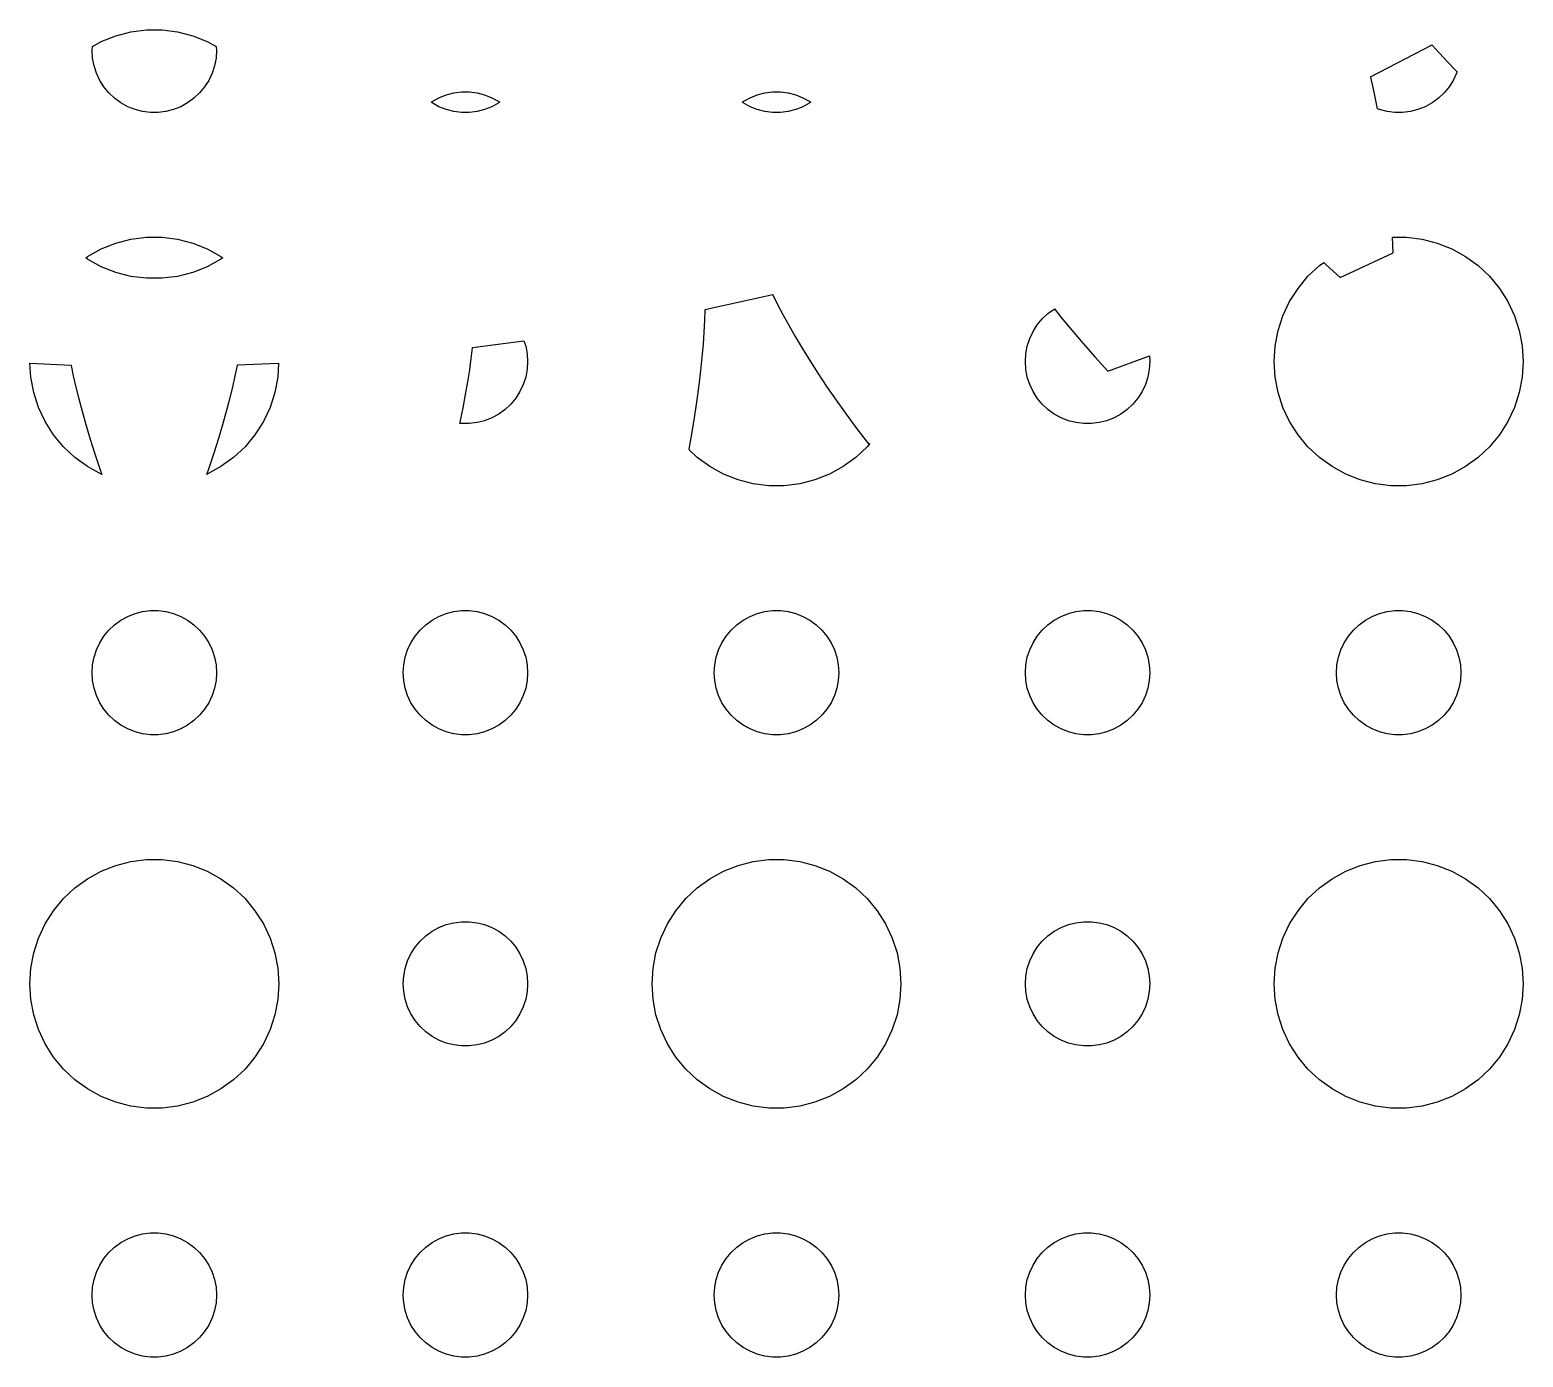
# Model space of a CAD drawing. Header units: metres. Extents: x -69 to 69, y 41 to 289.
# Drawn here: x -3 to 33, y 131 to 162.99 of the extents above; entities that cross this region are included whole.
import ezdxf

# ---------------------------------------------------------------- set-up
doc = ezdxf.new("R2010")
doc.units = ezdxf.units.M

msp = doc.modelspace()

# ---------------------------------------------------------------- linework, layer by layer
for p, q in [((-1.27733, 162.714), (-0.92705, 162.853)), ((-0.92705, 162.853), (-0.56213, 162.947)), ((-0.56213, 162.947), (-0.18837, 162.994)), ((-0.18837, 162.994), (0.18837, 162.994)), ((0.18837, 162.994), (0.56213, 162.947)), ((0.56213, 162.947), (0.92705, 162.853)), ((0.92705, 162.853), (1.27733, 162.714)), ((-1.5, 162.5), (-1.49399, 162.595)), ((-1.48816, 162.312), (-1.5, 162.5)), ((-1.49399, 162.595), (-1.27733, 162.714)), ((1.27733, 162.714), (1.49399, 162.595)), ((1.5, 162.5), (1.48816, 162.312)), ((1.49399, 162.595), (1.5, 162.5)), ((29.3222, 161.863), (30.8064, 162.632)), ((30.8064, 162.632), (30.8104, 162.624)), ((30.8104, 162.624), (30.982, 162.432)), ((30.982, 162.432), (31.169, 162.23)), ((-1.45287, 162.127), (-1.48816, 162.312)), ((-1.39465, 161.948), (-1.45287, 162.127)), ((1.45287, 162.127), (1.39465, 161.948)), ((1.48816, 162.312), (1.45287, 162.127)), ((31.169, 162.23), (31.3717, 162.019)), ((31.3717, 162.019), (31.4063, 161.984)), ((-1.31445, 161.777), (-1.39465, 161.948)), ((-1.21352, 161.618), (-1.31445, 161.777)), ((1.31445, 161.777), (1.21352, 161.618)), ((1.39465, 161.948), (1.31445, 161.777)), ((29.3274, 161.852), (29.3222, 161.863)), ((29.386, 161.602), (29.3274, 161.852)), ((31.3145, 161.777), (31.2135, 161.618)), ((31.3947, 161.948), (31.3145, 161.777)), ((31.4063, 161.984), (31.3947, 161.948)), ((-1.09344, 161.473), (-1.21352, 161.618)), ((-0.95613, 161.344), (-1.09344, 161.473)), ((-0.80373, 161.234), (-0.95613, 161.344)), ((0.95613, 161.344), (0.80373, 161.234)), ((1.09344, 161.473), (0.95613, 161.344)), ((1.21352, 161.618), (1.09344, 161.473)), ((6.69626, 161.266), (6.86133, 161.357)), ((6.86133, 161.357), (7.03647, 161.427)), ((7.03647, 161.427), (7.21892, 161.473)), ((7.21892, 161.473), (7.40581, 161.497)), ((7.40581, 161.497), (7.59418, 161.497)), ((7.59418, 161.497), (7.78107, 161.473)), ((7.78107, 161.473), (7.96352, 161.427)), ((7.96352, 161.427), (8.13866, 161.357)), ((8.13866, 161.357), (8.30373, 161.266)), ((14.1963, 161.266), (14.3613, 161.357)), ((14.3613, 161.357), (14.5365, 161.427)), ((14.5365, 161.427), (14.7189, 161.473)), ((14.7189, 161.473), (14.9058, 161.497)), ((14.9058, 161.497), (15.0942, 161.497)), ((15.0942, 161.497), (15.2811, 161.473)), ((15.2811, 161.473), (15.4635, 161.427)), ((15.4635, 161.427), (15.6387, 161.357)), ((15.6387, 161.357), (15.8037, 161.266)), ((29.4442, 161.333), (29.386, 161.602)), ((29.4923, 161.091), (29.4442, 161.333)), ((30.9561, 161.344), (30.8037, 161.234)), ((31.0934, 161.473), (30.9561, 161.344)), ((31.2135, 161.618), (31.0934, 161.473)), ((-0.63866, 161.143), (-0.80373, 161.234)), ((-0.46352, 161.073), (-0.63866, 161.143)), ((-0.28107, 161.027), (-0.46352, 161.073)), ((-0.09418, 161.003), (-0.28107, 161.027)), ((0.09418, 161.003), (-0.09418, 161.003)), ((0.28107, 161.027), (0.09418, 161.003)), ((0.46352, 161.073), (0.28107, 161.027)), ((0.63866, 161.143), (0.46352, 161.073)), ((0.80373, 161.234), (0.63866, 161.143)), ((6.67355, 161.25), (6.69626, 161.266)), ((6.69626, 161.234), (6.67355, 161.25)), ((6.86133, 161.143), (6.69626, 161.234)), ((7.03647, 161.073), (6.86133, 161.143)), ((7.21892, 161.027), (7.03647, 161.073)), ((7.40581, 161.003), (7.21892, 161.027)), ((7.59418, 161.003), (7.40581, 161.003)), ((7.78107, 161.027), (7.59418, 161.003)), ((7.96352, 161.073), (7.78107, 161.027)), ((8.13866, 161.143), (7.96352, 161.073)), ((8.30373, 161.234), (8.13866, 161.143)), ((8.30373, 161.266), (8.32643, 161.25)), ((8.32643, 161.25), (8.30373, 161.234)), ((14.1736, 161.25), (14.1963, 161.266)), ((14.1963, 161.234), (14.1736, 161.25)), ((14.3613, 161.143), (14.1963, 161.234)), ((14.5365, 161.073), (14.3613, 161.143)), ((14.7189, 161.027), (14.5365, 161.073)), ((14.9058, 161.003), (14.7189, 161.027)), ((15.0942, 161.003), (14.9058, 161.003)), ((15.2811, 161.027), (15.0942, 161.003)), ((15.4635, 161.073), (15.2811, 161.027)), ((15.6387, 161.143), (15.4635, 161.073)), ((15.8037, 161.234), (15.6387, 161.143)), ((15.8037, 161.266), (15.8264, 161.25)), ((15.8264, 161.25), (15.8037, 161.234)), ((29.5365, 161.073), (29.4923, 161.091)), ((29.7189, 161.027), (29.5365, 161.073)), ((29.9058, 161.003), (29.7189, 161.027)), ((30.0942, 161.003), (29.9058, 161.003)), ((30.2811, 161.027), (30.0942, 161.003)), ((30.4635, 161.073), (30.2811, 161.027)), ((30.6387, 161.143), (30.4635, 161.073)), ((30.8037, 161.234), (30.6387, 161.143)), ((-1.60747, 157.533), (-1.27733, 157.714)), ((-1.27733, 157.714), (-0.92705, 157.853)), ((-0.92705, 157.853), (-0.56213, 157.947)), ((-0.56213, 157.947), (-0.18837, 157.994)), ((-0.18837, 157.994), (0.18837, 157.994)), ((0.18837, 157.994), (0.56213, 157.947)), ((0.56213, 157.947), (0.92705, 157.853)), ((0.92705, 157.853), (1.27733, 157.714)), ((1.27733, 157.714), (1.60747, 157.533)), ((29.869, 157.622), (29.8522, 157.994)), ((29.8522, 157.994), (30.1884, 157.994)), ((30.1884, 157.994), (30.5621, 157.947)), ((30.5621, 157.947), (30.927, 157.853)), ((30.927, 157.853), (31.2773, 157.714)), ((31.2773, 157.714), (31.6075, 157.533)), ((-1.65286, 157.5), (-1.60747, 157.533)), ((-1.60747, 157.467), (-1.65286, 157.5)), ((-1.27733, 157.286), (-1.60747, 157.467)), ((1.60747, 157.467), (1.27733, 157.286)), ((1.60747, 157.533), (1.65286, 157.5)), ((1.65286, 157.5), (1.60747, 157.467)), ((28.0877, 157.312), (28.1913, 157.387)), ((28.1913, 157.387), (28.2502, 157.331)), ((28.2502, 157.331), (28.5851, 157.023)), ((28.5851, 157.023), (29.869, 157.622)), ((31.6075, 157.533), (31.9123, 157.312)), ((-0.92705, 157.147), (-1.27733, 157.286)), ((-0.56213, 157.053), (-0.92705, 157.147)), ((-0.18837, 157.006), (-0.56213, 157.053)), ((0.18837, 157.006), (-0.18837, 157.006)), ((0.56213, 157.053), (0.18837, 157.006)), ((0.92705, 157.147), (0.56213, 157.053)), ((1.27733, 157.286), (0.92705, 157.147)), ((27.5729, 156.763), (27.8131, 157.054)), ((27.8131, 157.054), (28.0877, 157.312)), ((31.9123, 157.312), (32.1869, 157.054)), ((32.1869, 157.054), (32.427, 156.763)), ((13.2759, 156.254), (14.9087, 156.613)), ((14.9087, 156.613), (14.9106, 156.605)), ((14.9106, 156.605), (15.0267, 156.375)), ((27.3711, 156.445), (27.5729, 156.763)), ((32.427, 156.763), (32.6289, 156.445)), ((13.2701, 155.986), (13.2783, 156.243)), ((13.2783, 156.243), (13.2759, 156.254)), ((15.0267, 156.375), (15.1551, 156.132)), ((21.5439, 156.156), (21.6963, 156.266)), ((21.6963, 156.266), (21.6998, 156.268)), ((21.6998, 156.268), (21.8645, 156.062)), ((27.2107, 156.104), (27.3711, 156.445)), ((32.6289, 156.445), (32.7893, 156.104)), ((13.2567, 155.711), (13.2701, 155.986)), ((15.1551, 156.132), (15.2961, 155.875)), ((21.1855, 155.723), (21.2865, 155.882)), ((21.2865, 155.882), (21.4065, 156.027)), ((21.4065, 156.027), (21.5439, 156.156)), ((21.8645, 156.062), (22.1196, 155.753)), ((27.0942, 155.746), (27.2107, 156.104)), ((32.7893, 156.104), (32.9057, 155.746)), ((13.2375, 155.418), (13.2567, 155.711)), ((15.2961, 155.875), (15.4503, 155.605)), ((15.4503, 155.605), (15.6182, 155.322)), ((21.0471, 155.373), (21.1053, 155.552)), ((21.1053, 155.552), (21.1855, 155.723)), ((22.1196, 155.753), (22.3916, 155.434)), ((27.0237, 155.376), (27.0942, 155.746)), ((32.9057, 155.746), (32.9763, 155.376)), ((7.6404, 155.073), (7.67099, 155.328)), ((7.66963, 155.34), (8.91129, 155.501)), ((7.67099, 155.328), (7.66963, 155.34)), ((8.91129, 155.501), (8.95287, 155.373)), ((8.95287, 155.373), (8.98816, 155.188)), ((8.98816, 155.188), (9, 155)), ((13.2119, 155.108), (13.2375, 155.418)), ((15.6182, 155.322), (15.8003, 155.026)), ((21, 155), (21.0118, 155.188)), ((21.0118, 155.188), (21.0471, 155.373)), ((22.3916, 155.434), (22.6808, 155.107)), ((27, 155), (27.0237, 155.376)), ((32.9763, 155.376), (33, 155)), ((-2.97633, 154.624), (-2.99745, 154.96)), ((-2.99745, 154.96), (-2.00504, 154.914)), ((-2.00504, 154.914), (-2.00529, 154.906)), ((-2.00529, 154.906), (-1.95256, 154.654)), ((1.95256, 154.654), (2.00529, 154.906)), ((2.00494, 154.917), (2.99742, 154.959)), ((2.00529, 154.906), (2.00494, 154.917)), ((2.99742, 154.959), (2.97633, 154.624)), ((7.55847, 154.51), (7.60309, 154.8)), ((7.60309, 154.8), (7.6404, 155.073)), ((8.98816, 154.812), (8.95287, 154.627)), ((9, 155), (8.98816, 154.812)), ((13.1794, 154.781), (13.2119, 155.108)), ((15.8003, 155.026), (15.997, 154.719)), ((21.0118, 154.812), (21, 155)), ((21.0471, 154.627), (21.0118, 154.812)), ((22.6808, 155.107), (22.9875, 154.771)), ((22.9875, 154.771), (23.9914, 155.137)), ((23.9882, 154.812), (23.9529, 154.627)), ((24, 155), (23.9882, 154.812)), ((23.9914, 155.137), (24, 155)), ((27.0237, 154.624), (27, 155)), ((33, 155), (32.9763, 154.624)), ((-2.90575, 154.254), (-2.97633, 154.624)), ((-1.95256, 154.654), (-1.89163, 154.386)), ((1.89163, 154.386), (1.95256, 154.654)), ((2.97633, 154.624), (2.90575, 154.254)), ((7.50597, 154.204), (7.55847, 154.51)), ((8.89465, 154.448), (8.81445, 154.277)), ((8.95287, 154.627), (8.89465, 154.448)), ((13.1392, 154.436), (13.1794, 154.781)), ((15.997, 154.719), (16.2087, 154.4)), ((21.1053, 154.448), (21.0471, 154.627)), ((21.1855, 154.277), (21.1053, 154.448)), ((23.8947, 154.448), (23.8145, 154.277)), ((23.9529, 154.627), (23.8947, 154.448)), ((27.0942, 154.254), (27.0237, 154.624)), ((32.9763, 154.624), (32.9057, 154.254)), ((-2.78932, 153.896), (-2.90575, 154.254)), ((-1.89163, 154.386), (-1.82193, 154.101)), ((-1.82193, 154.101), (-1.74289, 153.8)), ((1.74289, 153.8), (1.82193, 154.101)), ((1.82193, 154.101), (1.89163, 154.386)), ((2.90575, 154.254), (2.78932, 153.896)), ((7.44499, 153.88), (7.50597, 154.204)), ((8.71352, 154.118), (8.59344, 153.973)), ((8.81445, 154.277), (8.71352, 154.118)), ((13.0909, 154.074), (13.1392, 154.436)), ((16.2087, 154.4), (16.4359, 154.069)), ((21.2865, 154.118), (21.1855, 154.277)), ((21.4065, 153.973), (21.2865, 154.118)), ((23.7135, 154.118), (23.5934, 153.973)), ((23.8145, 154.277), (23.7135, 154.118)), ((27.2107, 153.896), (27.0942, 154.254)), ((32.9057, 154.254), (32.7893, 153.896)), ((-2.62891, 153.555), (-2.78932, 153.896)), ((-1.74289, 153.8), (-1.65396, 153.483)), ((1.65396, 153.483), (1.74289, 153.8)), ((2.78932, 153.896), (2.62891, 153.555)), ((7.37495, 153.54), (7.44499, 153.88)), ((8.30373, 153.734), (8.13866, 153.643)), ((8.45613, 153.844), (8.30373, 153.734)), ((8.59344, 153.973), (8.45613, 153.844)), ((13.0338, 153.696), (13.0909, 154.074)), ((16.4359, 154.069), (16.6791, 153.728)), ((16.6791, 153.728), (16.9386, 153.377)), ((21.5439, 153.844), (21.4065, 153.973)), ((21.6963, 153.734), (21.5439, 153.844)), ((21.8613, 153.643), (21.6963, 153.734)), ((23.3037, 153.734), (23.1387, 153.643)), ((23.4561, 153.844), (23.3037, 153.734)), ((23.5934, 153.973), (23.4561, 153.844)), ((27.3711, 153.555), (27.2107, 153.896)), ((32.7893, 153.896), (32.6289, 153.555)), ((-2.42705, 153.237), (-2.62891, 153.555)), ((-1.65396, 153.483), (-1.55457, 153.151)), ((1.55457, 153.151), (1.65396, 153.483)), ((2.62891, 153.555), (2.42705, 153.237)), ((7.36763, 153.508), (7.37495, 153.54)), ((7.40581, 153.503), (7.36763, 153.508)), ((7.59418, 153.503), (7.40581, 153.503)), ((7.78107, 153.527), (7.59418, 153.503)), ((7.96352, 153.573), (7.78107, 153.527)), ((8.13866, 153.643), (7.96352, 153.573)), ((12.9674, 153.3), (13.0338, 153.696)), ((16.9386, 153.377), (17.215, 153.016)), ((22.0365, 153.573), (21.8613, 153.643)), ((22.2189, 153.527), (22.0365, 153.573)), ((22.4058, 153.503), (22.2189, 153.527)), ((22.5942, 153.503), (22.4058, 153.503)), ((22.7811, 153.527), (22.5942, 153.503)), ((22.9635, 153.573), (22.7811, 153.527)), ((23.1387, 153.643), (22.9635, 153.573)), ((27.5729, 153.237), (27.3711, 153.555)), ((32.6289, 153.555), (32.427, 153.237)), ((-2.1869, 152.946), (-2.42705, 153.237)), ((-1.55457, 153.151), (-1.44417, 152.803)), ((1.44417, 152.803), (1.55457, 153.151)), ((2.42705, 153.237), (2.1869, 152.946)), ((12.8911, 152.889), (12.9674, 153.3)), ((17.2531, 153.026), (17.1869, 152.946)), ((17.215, 153.016), (17.2531, 153.026)), ((27.8131, 152.946), (27.5729, 153.237)), ((32.427, 153.237), (32.1869, 152.946)), ((-1.91226, 152.688), (-2.1869, 152.946)), ((-1.60747, 152.467), (-1.91226, 152.688)), ((-1.44417, 152.803), (-1.32222, 152.44)), ((1.32222, 152.44), (1.44417, 152.803)), ((1.91226, 152.688), (1.60747, 152.467)), ((2.1869, 152.946), (1.91226, 152.688)), ((12.8885, 152.876), (12.8911, 152.889)), ((13.0877, 152.688), (12.8885, 152.876)), ((13.3925, 152.467), (13.0877, 152.688)), ((16.9123, 152.688), (16.6075, 152.467)), ((17.1869, 152.946), (16.9123, 152.688)), ((28.0877, 152.688), (27.8131, 152.946)), ((28.3925, 152.467), (28.0877, 152.688)), ((31.9123, 152.688), (31.6075, 152.467)), ((32.1869, 152.946), (31.9123, 152.688)), ((-1.27733, 152.286), (-1.60747, 152.467)), ((-1.32222, 152.44), (-1.26587, 152.281)), ((-1.26587, 152.281), (-1.27733, 152.286)), ((1.26587, 152.281), (1.32222, 152.44)), ((1.27733, 152.286), (1.26587, 152.281)), ((1.60747, 152.467), (1.27733, 152.286)), ((13.7227, 152.286), (13.3925, 152.467)), ((14.0729, 152.147), (13.7227, 152.286)), ((16.2773, 152.286), (15.927, 152.147)), ((16.6075, 152.467), (16.2773, 152.286)), ((28.7227, 152.286), (28.3925, 152.467)), ((29.0729, 152.147), (28.7227, 152.286)), ((31.2773, 152.286), (30.927, 152.147)), ((31.6075, 152.467), (31.2773, 152.286)), ((14.4379, 152.053), (14.0729, 152.147)), ((14.8116, 152.006), (14.4379, 152.053)), ((15.1884, 152.006), (14.8116, 152.006)), ((15.5621, 152.053), (15.1884, 152.006)), ((15.927, 152.147), (15.5621, 152.053)), ((29.4379, 152.053), (29.0729, 152.147)), ((29.8116, 152.006), (29.4379, 152.053)), ((30.1884, 152.006), (29.8116, 152.006)), ((30.5621, 152.053), (30.1884, 152.006)), ((30.927, 152.147), (30.5621, 152.053)), ((-0.95613, 148.656), (-0.80373, 148.766)), ((-0.80373, 148.766), (-0.63866, 148.857)), ((-0.63866, 148.857), (-0.46352, 148.927)), ((-0.46352, 148.927), (-0.28107, 148.973)), ((-0.28107, 148.973), (-0.09418, 148.997)), ((-0.09418, 148.997), (0.09418, 148.997)), ((0.09418, 148.997), (0.28107, 148.973)), ((0.28107, 148.973), (0.46352, 148.927)), ((0.46352, 148.927), (0.63866, 148.857)), ((0.63866, 148.857), (0.80373, 148.766)), ((0.80373, 148.766), (0.95613, 148.656)), ((6.54385, 148.656), (6.69626, 148.766)), ((6.69626, 148.766), (6.86133, 148.857)), ((6.86133, 148.857), (7.03647, 148.927)), ((7.03647, 148.927), (7.21892, 148.973)), ((7.21892, 148.973), (7.40581, 148.997)), ((7.40581, 148.997), (7.59418, 148.997)), ((7.59418, 148.997), (7.78107, 148.973)), ((7.78107, 148.973), (7.96352, 148.927)), ((7.96352, 148.927), (8.13866, 148.857)), ((8.13866, 148.857), (8.30373, 148.766)), ((8.30373, 148.766), (8.45613, 148.656)), ((14.0439, 148.656), (14.1963, 148.766)), ((14.1963, 148.766), (14.3613, 148.857)), ((14.3613, 148.857), (14.5365, 148.927)), ((14.5365, 148.927), (14.7189, 148.973)), ((14.7189, 148.973), (14.9058, 148.997)), ((14.9058, 148.997), (15.0942, 148.997)), ((15.0942, 148.997), (15.2811, 148.973)), ((15.2811, 148.973), (15.4635, 148.927)), ((15.4635, 148.927), (15.6387, 148.857)), ((15.6387, 148.857), (15.8037, 148.766)), ((15.8037, 148.766), (15.9561, 148.656)), ((21.5439, 148.656), (21.6963, 148.766)), ((21.6963, 148.766), (21.8613, 148.857)), ((21.8613, 148.857), (22.0365, 148.927)), ((22.0365, 148.927), (22.2189, 148.973)), ((22.2189, 148.973), (22.4058, 148.997)), ((22.4058, 148.997), (22.5942, 148.997)), ((22.5942, 148.997), (22.7811, 148.973)), ((22.7811, 148.973), (22.9635, 148.927)), ((22.9635, 148.927), (23.1387, 148.857)), ((23.1387, 148.857), (23.3037, 148.766)), ((23.3037, 148.766), (23.4561, 148.656)), ((29.0439, 148.656), (29.1963, 148.766)), ((29.1963, 148.766), (29.3613, 148.857)), ((29.3613, 148.857), (29.5365, 148.927)), ((29.5365, 148.927), (29.7189, 148.973)), ((29.7189, 148.973), (29.9058, 148.997)), ((29.9058, 148.997), (30.0942, 148.997)), ((30.0942, 148.997), (30.2811, 148.973)), ((30.2811, 148.973), (30.4635, 148.927)), ((30.4635, 148.927), (30.6387, 148.857)), ((30.6387, 148.857), (30.8037, 148.766)), ((30.8037, 148.766), (30.9561, 148.656)), ((-1.31445, 148.223), (-1.21352, 148.382)), ((-1.21352, 148.382), (-1.09344, 148.527)), ((-1.09344, 148.527), (-0.95613, 148.656)), ((0.95613, 148.656), (1.09344, 148.527)), ((1.09344, 148.527), (1.21352, 148.382)), ((1.21352, 148.382), (1.31445, 148.223)), ((6.18553, 148.223), (6.28647, 148.382)), ((6.28647, 148.382), (6.40654, 148.527)), ((6.40654, 148.527), (6.54385, 148.656)), ((8.45613, 148.656), (8.59344, 148.527)), ((8.59344, 148.527), (8.71352, 148.382)), ((8.71352, 148.382), (8.81445, 148.223)), ((13.6855, 148.223), (13.7865, 148.382)), ((13.7865, 148.382), (13.9065, 148.527)), ((13.9065, 148.527), (14.0439, 148.656)), ((15.9561, 148.656), (16.0934, 148.527)), ((16.0934, 148.527), (16.2135, 148.382)), ((16.2135, 148.382), (16.3145, 148.223)), ((21.1855, 148.223), (21.2865, 148.382)), ((21.2865, 148.382), (21.4065, 148.527)), ((21.4065, 148.527), (21.5439, 148.656)), ((23.4561, 148.656), (23.5934, 148.527)), ((23.5934, 148.527), (23.7135, 148.382)), ((23.7135, 148.382), (23.8145, 148.223)), ((28.6855, 148.223), (28.7865, 148.382)), ((28.7865, 148.382), (28.9065, 148.527)), ((28.9065, 148.527), (29.0439, 148.656)), ((30.9561, 148.656), (31.0934, 148.527)), ((31.0934, 148.527), (31.2135, 148.382)), ((31.2135, 148.382), (31.3145, 148.223)), ((-1.45287, 147.873), (-1.39465, 148.052)), ((-1.39465, 148.052), (-1.31445, 148.223)), ((1.31445, 148.223), (1.39465, 148.052)), ((1.39465, 148.052), (1.45287, 147.873)), ((6.04712, 147.873), (6.10533, 148.052)), ((6.10533, 148.052), (6.18553, 148.223)), ((8.81445, 148.223), (8.89465, 148.052)), ((8.89465, 148.052), (8.95287, 147.873)), ((13.5471, 147.873), (13.6053, 148.052)), ((13.6053, 148.052), (13.6855, 148.223)), ((16.3145, 148.223), (16.3947, 148.052)), ((16.3947, 148.052), (16.4529, 147.873)), ((21.0471, 147.873), (21.1053, 148.052)), ((21.1053, 148.052), (21.1855, 148.223)), ((23.8145, 148.223), (23.8947, 148.052)), ((23.8947, 148.052), (23.9529, 147.873)), ((28.5471, 147.873), (28.6053, 148.052)), ((28.6053, 148.052), (28.6855, 148.223)), ((31.3145, 148.223), (31.3947, 148.052)), ((31.3947, 148.052), (31.4529, 147.873)), ((-1.5, 147.5), (-1.48816, 147.688)), ((-1.48816, 147.688), (-1.45287, 147.873)), ((1.45287, 147.873), (1.48816, 147.688)), ((1.48816, 147.688), (1.5, 147.5)), ((6, 147.5), (6.01183, 147.688)), ((6.01183, 147.688), (6.04712, 147.873)), ((8.95287, 147.873), (8.98816, 147.688)), ((8.98816, 147.688), (9, 147.5)), ((13.5, 147.5), (13.5118, 147.688)), ((13.5118, 147.688), (13.5471, 147.873)), ((16.4529, 147.873), (16.4882, 147.688)), ((16.4882, 147.688), (16.5, 147.5)), ((21, 147.5), (21.0118, 147.688)), ((21.0118, 147.688), (21.0471, 147.873)), ((23.9529, 147.873), (23.9882, 147.688)), ((23.9882, 147.688), (24, 147.5)), ((28.5, 147.5), (28.5118, 147.688)), ((28.5118, 147.688), (28.5471, 147.873)), ((31.4529, 147.873), (31.4882, 147.688)), ((31.4882, 147.688), (31.5, 147.5)), ((-1.48816, 147.312), (-1.5, 147.5)), ((-1.45287, 147.127), (-1.48816, 147.312)), ((1.48816, 147.312), (1.45287, 147.127)), ((1.5, 147.5), (1.48816, 147.312)), ((6.01183, 147.312), (6, 147.5)), ((6.04712, 147.127), (6.01183, 147.312)), ((8.98816, 147.312), (8.95287, 147.127)), ((9, 147.5), (8.98816, 147.312)), ((13.5118, 147.312), (13.5, 147.5)), ((13.5471, 147.127), (13.5118, 147.312)), ((16.4882, 147.312), (16.4529, 147.127)), ((16.5, 147.5), (16.4882, 147.312)), ((21.0118, 147.312), (21, 147.5)), ((21.0471, 147.127), (21.0118, 147.312)), ((23.9882, 147.312), (23.9529, 147.127)), ((24, 147.5), (23.9882, 147.312)), ((28.5118, 147.312), (28.5, 147.5)), ((28.5471, 147.127), (28.5118, 147.312)), ((31.4882, 147.312), (31.4529, 147.127)), ((31.5, 147.5), (31.4882, 147.312)), ((-1.39465, 146.948), (-1.45287, 147.127)), ((-1.31445, 146.777), (-1.39465, 146.948)), ((1.39465, 146.948), (1.31445, 146.777)), ((1.45287, 147.127), (1.39465, 146.948)), ((6.10533, 146.948), (6.04712, 147.127)), ((6.18553, 146.777), (6.10533, 146.948)), ((8.89465, 146.948), (8.81445, 146.777)), ((8.95287, 147.127), (8.89465, 146.948)), ((13.6053, 146.948), (13.5471, 147.127)), ((13.6855, 146.777), (13.6053, 146.948)), ((16.3947, 146.948), (16.3145, 146.777)), ((16.4529, 147.127), (16.3947, 146.948)), ((21.1053, 146.948), (21.0471, 147.127)), ((21.1855, 146.777), (21.1053, 146.948)), ((23.8947, 146.948), (23.8145, 146.777)), ((23.9529, 147.127), (23.8947, 146.948)), ((28.6053, 146.948), (28.5471, 147.127)), ((28.6855, 146.777), (28.6053, 146.948)), ((31.3947, 146.948), (31.3145, 146.777)), ((31.4529, 147.127), (31.3947, 146.948)), ((-1.21352, 146.618), (-1.31445, 146.777)), ((-1.09344, 146.473), (-1.21352, 146.618)), ((1.21352, 146.618), (1.09344, 146.473)), ((1.31445, 146.777), (1.21352, 146.618)), ((6.28647, 146.618), (6.18553, 146.777)), ((6.40654, 146.473), (6.28647, 146.618)), ((8.71352, 146.618), (8.59344, 146.473)), ((8.81445, 146.777), (8.71352, 146.618)), ((13.7865, 146.618), (13.6855, 146.777)), ((13.9065, 146.473), (13.7865, 146.618)), ((16.2135, 146.618), (16.0934, 146.473)), ((16.3145, 146.777), (16.2135, 146.618)), ((21.2865, 146.618), (21.1855, 146.777)), ((21.4065, 146.473), (21.2865, 146.618)), ((23.7135, 146.618), (23.5934, 146.473)), ((23.8145, 146.777), (23.7135, 146.618)), ((28.7865, 146.618), (28.6855, 146.777)), ((28.9065, 146.473), (28.7865, 146.618)), ((31.2135, 146.618), (31.0934, 146.473)), ((31.3145, 146.777), (31.2135, 146.618)), ((-0.95613, 146.344), (-1.09344, 146.473)), ((-0.80373, 146.234), (-0.95613, 146.344)), ((-0.63866, 146.143), (-0.80373, 146.234)), ((0.80373, 146.234), (0.63866, 146.143)), ((0.95613, 146.344), (0.80373, 146.234)), ((1.09344, 146.473), (0.95613, 146.344)), ((6.54385, 146.344), (6.40654, 146.473)), ((6.69626, 146.234), (6.54385, 146.344)), ((6.86133, 146.143), (6.69626, 146.234)), ((8.30373, 146.234), (8.13866, 146.143)), ((8.45613, 146.344), (8.30373, 146.234)), ((8.59344, 146.473), (8.45613, 146.344)), ((14.0439, 146.344), (13.9065, 146.473)), ((14.1963, 146.234), (14.0439, 146.344)), ((14.3613, 146.143), (14.1963, 146.234)), ((15.8037, 146.234), (15.6387, 146.143)), ((15.9561, 146.344), (15.8037, 146.234)), ((16.0934, 146.473), (15.9561, 146.344)), ((21.5439, 146.344), (21.4065, 146.473)), ((21.6963, 146.234), (21.5439, 146.344)), ((21.8613, 146.143), (21.6963, 146.234)), ((23.3037, 146.234), (23.1387, 146.143)), ((23.4561, 146.344), (23.3037, 146.234)), ((23.5934, 146.473), (23.4561, 146.344)), ((29.0439, 146.344), (28.9065, 146.473)), ((29.1963, 146.234), (29.0439, 146.344)), ((29.3613, 146.143), (29.1963, 146.234)), ((30.8037, 146.234), (30.6387, 146.143)), ((30.9561, 146.344), (30.8037, 146.234)), ((31.0934, 146.473), (30.9561, 146.344)), ((-0.46352, 146.073), (-0.63866, 146.143)), ((-0.28107, 146.027), (-0.46352, 146.073)), ((-0.09418, 146.003), (-0.28107, 146.027)), ((0.09418, 146.003), (-0.09418, 146.003)), ((0.28107, 146.027), (0.09418, 146.003)), ((0.46352, 146.073), (0.28107, 146.027)), ((0.63866, 146.143), (0.46352, 146.073)), ((7.03647, 146.073), (6.86133, 146.143)), ((7.21892, 146.027), (7.03647, 146.073)), ((7.40581, 146.003), (7.21892, 146.027)), ((7.59418, 146.003), (7.40581, 146.003)), ((7.78107, 146.027), (7.59418, 146.003)), ((7.96352, 146.073), (7.78107, 146.027)), ((8.13866, 146.143), (7.96352, 146.073)), ((14.5365, 146.073), (14.3613, 146.143)), ((14.7189, 146.027), (14.5365, 146.073)), ((14.9058, 146.003), (14.7189, 146.027)), ((15.0942, 146.003), (14.9058, 146.003)), ((15.2811, 146.027), (15.0942, 146.003)), ((15.4635, 146.073), (15.2811, 146.027)), ((15.6387, 146.143), (15.4635, 146.073)), ((22.0365, 146.073), (21.8613, 146.143)), ((22.2189, 146.027), (22.0365, 146.073)), ((22.4058, 146.003), (22.2189, 146.027)), ((22.5942, 146.003), (22.4058, 146.003)), ((22.7811, 146.027), (22.5942, 146.003)), ((22.9635, 146.073), (22.7811, 146.027)), ((23.1387, 146.143), (22.9635, 146.073)), ((29.5365, 146.073), (29.3613, 146.143)), ((29.7189, 146.027), (29.5365, 146.073)), ((29.9058, 146.003), (29.7189, 146.027)), ((30.0942, 146.003), (29.9058, 146.003)), ((30.2811, 146.027), (30.0942, 146.003)), ((30.4635, 146.073), (30.2811, 146.027)), ((30.6387, 146.143), (30.4635, 146.073)), ((-0.92705, 142.853), (-0.56213, 142.947)), ((-0.56213, 142.947), (-0.18837, 142.994)), ((-0.18837, 142.994), (0.18837, 142.994)), ((0.18837, 142.994), (0.56213, 142.947)), ((0.56213, 142.947), (0.92705, 142.853)), ((14.0729, 142.853), (14.4379, 142.947)), ((14.4379, 142.947), (14.8116, 142.994)), ((14.8116, 142.994), (15.1884, 142.994)), ((15.1884, 142.994), (15.5621, 142.947)), ((15.5621, 142.947), (15.927, 142.853)), ((29.0729, 142.853), (29.4379, 142.947)), ((29.4379, 142.947), (29.8116, 142.994)), ((29.8116, 142.994), (30.1884, 142.994)), ((30.1884, 142.994), (30.5621, 142.947)), ((30.5621, 142.947), (30.927, 142.853)), ((-1.60747, 142.533), (-1.27733, 142.714)), ((-1.27733, 142.714), (-0.92705, 142.853)), ((0.92705, 142.853), (1.27733, 142.714)), ((1.27733, 142.714), (1.60747, 142.533)), ((13.3925, 142.533), (13.7227, 142.714)), ((13.7227, 142.714), (14.0729, 142.853)), ((15.927, 142.853), (16.2773, 142.714)), ((16.2773, 142.714), (16.6075, 142.533)), ((28.3925, 142.533), (28.7227, 142.714)), ((28.7227, 142.714), (29.0729, 142.853)), ((30.927, 142.853), (31.2773, 142.714)), ((31.2773, 142.714), (31.6075, 142.533)), ((-2.1869, 142.054), (-1.91226, 142.312)), ((-1.91226, 142.312), (-1.60747, 142.533)), ((1.60747, 142.533), (1.91226, 142.312)), ((1.91226, 142.312), (2.1869, 142.054)), ((12.8131, 142.054), (13.0877, 142.312)), ((13.0877, 142.312), (13.3925, 142.533)), ((16.6075, 142.533), (16.9123, 142.312)), ((16.9123, 142.312), (17.1869, 142.054)), ((27.8131, 142.054), (28.0877, 142.312)), ((28.0877, 142.312), (28.3925, 142.533)), ((31.6075, 142.533), (31.9123, 142.312)), ((31.9123, 142.312), (32.1869, 142.054)), ((-2.42705, 141.763), (-2.1869, 142.054)), ((2.1869, 142.054), (2.42705, 141.763)), ((12.5729, 141.763), (12.8131, 142.054)), ((17.1869, 142.054), (17.427, 141.763)), ((27.5729, 141.763), (27.8131, 142.054)), ((32.1869, 142.054), (32.427, 141.763)), ((-2.62891, 141.445), (-2.42705, 141.763)), ((2.42705, 141.763), (2.62891, 141.445)), ((7.21892, 141.473), (7.40581, 141.497)), ((7.40581, 141.497), (7.59418, 141.497)), ((7.59418, 141.497), (7.78107, 141.473)), ((12.3711, 141.445), (12.5729, 141.763)), ((17.427, 141.763), (17.6289, 141.445)), ((22.2189, 141.473), (22.4058, 141.497)), ((22.4058, 141.497), (22.5942, 141.497)), ((22.5942, 141.497), (22.7811, 141.473)), ((27.3711, 141.445), (27.5729, 141.763)), ((32.427, 141.763), (32.6289, 141.445)), ((-2.78932, 141.104), (-2.62891, 141.445)), ((2.62891, 141.445), (2.78932, 141.104)), ((6.40654, 141.027), (6.54385, 141.156)), ((6.54385, 141.156), (6.69626, 141.266)), ((6.69626, 141.266), (6.86133, 141.357)), ((6.86133, 141.357), (7.03647, 141.427)), ((7.03647, 141.427), (7.21892, 141.473)), ((7.78107, 141.473), (7.96352, 141.427)), ((7.96352, 141.427), (8.13866, 141.357)), ((8.13866, 141.357), (8.30373, 141.266)), ((8.30373, 141.266), (8.45613, 141.156)), ((8.45613, 141.156), (8.59344, 141.027)), ((12.2107, 141.104), (12.3711, 141.445)), ((17.6289, 141.445), (17.7893, 141.104)), ((21.4065, 141.027), (21.5439, 141.156)), ((21.5439, 141.156), (21.6963, 141.266)), ((21.6963, 141.266), (21.8613, 141.357)), ((21.8613, 141.357), (22.0365, 141.427)), ((22.0365, 141.427), (22.2189, 141.473)), ((22.7811, 141.473), (22.9635, 141.427)), ((22.9635, 141.427), (23.1387, 141.357)), ((23.1387, 141.357), (23.3037, 141.266)), ((23.3037, 141.266), (23.4561, 141.156)), ((23.4561, 141.156), (23.5934, 141.027)), ((27.2107, 141.104), (27.3711, 141.445)), ((32.6289, 141.445), (32.7893, 141.104)), ((-2.90575, 140.746), (-2.78932, 141.104)), ((2.78932, 141.104), (2.90575, 140.746)), ((6.18553, 140.723), (6.28647, 140.882)), ((6.28647, 140.882), (6.40654, 141.027)), ((8.59344, 141.027), (8.71352, 140.882)), ((8.71352, 140.882), (8.81445, 140.723)), ((12.0942, 140.746), (12.2107, 141.104)), ((17.7893, 141.104), (17.9057, 140.746)), ((21.1855, 140.723), (21.2865, 140.882)), ((21.2865, 140.882), (21.4065, 141.027)), ((23.5934, 141.027), (23.7135, 140.882)), ((23.7135, 140.882), (23.8145, 140.723)), ((27.0942, 140.746), (27.2107, 141.104)), ((32.7893, 141.104), (32.9057, 140.746)), ((-2.97633, 140.376), (-2.90575, 140.746)), ((2.90575, 140.746), (2.97633, 140.376)), ((6.04712, 140.373), (6.10533, 140.552)), ((6.10533, 140.552), (6.18553, 140.723)), ((8.81445, 140.723), (8.89465, 140.552)), ((8.89465, 140.552), (8.95287, 140.373)), ((12.0237, 140.376), (12.0942, 140.746)), ((17.9057, 140.746), (17.9763, 140.376)), ((21.0471, 140.373), (21.1053, 140.552)), ((21.1053, 140.552), (21.1855, 140.723)), ((23.8145, 140.723), (23.8947, 140.552)), ((23.8947, 140.552), (23.9529, 140.373)), ((27.0237, 140.376), (27.0942, 140.746)), ((32.9057, 140.746), (32.9763, 140.376)), ((-3, 140), (-2.97633, 140.376)), ((2.97633, 140.376), (3, 140)), ((6, 140), (6.01183, 140.188)), ((6.01183, 140.188), (6.04712, 140.373)), ((8.95287, 140.373), (8.98816, 140.188)), ((8.98816, 140.188), (9, 140)), ((12, 140), (12.0237, 140.376)), ((17.9763, 140.376), (18, 140)), ((21, 140), (21.0118, 140.188)), ((21.0118, 140.188), (21.0471, 140.373)), ((23.9529, 140.373), (23.9882, 140.188)), ((23.9882, 140.188), (24, 140)), ((27, 140), (27.0237, 140.376)), ((32.9763, 140.376), (33, 140)), ((-2.97633, 139.624), (-3, 140)), ((3, 140), (2.97633, 139.624)), ((6.01183, 139.812), (6, 140)), ((6.04712, 139.627), (6.01183, 139.812)), ((8.98816, 139.812), (8.95287, 139.627)), ((9, 140), (8.98816, 139.812)), ((12.0237, 139.624), (12, 140)), ((18, 140), (17.9763, 139.624)), ((21.0118, 139.812), (21, 140)), ((21.0471, 139.627), (21.0118, 139.812)), ((23.9882, 139.812), (23.9529, 139.627)), ((24, 140), (23.9882, 139.812)), ((27.0237, 139.624), (27, 140)), ((33, 140), (32.9763, 139.624)), ((-2.90575, 139.254), (-2.97633, 139.624)), ((2.97633, 139.624), (2.90575, 139.254)), ((6.10533, 139.448), (6.04712, 139.627)), ((6.18553, 139.277), (6.10533, 139.448)), ((8.89465, 139.448), (8.81445, 139.277)), ((8.95287, 139.627), (8.89465, 139.448)), ((12.0942, 139.254), (12.0237, 139.624)), ((17.9763, 139.624), (17.9057, 139.254)), ((21.1053, 139.448), (21.0471, 139.627)), ((21.1855, 139.277), (21.1053, 139.448)), ((23.8947, 139.448), (23.8145, 139.277)), ((23.9529, 139.627), (23.8947, 139.448)), ((27.0942, 139.254), (27.0237, 139.624)), ((32.9763, 139.624), (32.9057, 139.254)), ((-2.78932, 138.896), (-2.90575, 139.254)), ((2.90575, 139.254), (2.78932, 138.896)), ((6.28647, 139.118), (6.18553, 139.277)), ((6.40654, 138.973), (6.28647, 139.118)), ((6.54385, 138.844), (6.40654, 138.973)), ((8.59344, 138.973), (8.45613, 138.844)), ((8.71352, 139.118), (8.59344, 138.973)), ((8.81445, 139.277), (8.71352, 139.118)), ((12.2107, 138.896), (12.0942, 139.254)), ((17.9057, 139.254), (17.7893, 138.896)), ((21.2865, 139.118), (21.1855, 139.277)), ((21.4065, 138.973), (21.2865, 139.118)), ((21.5439, 138.844), (21.4065, 138.973)), ((23.5934, 138.973), (23.4561, 138.844)), ((23.7135, 139.118), (23.5934, 138.973)), ((23.8145, 139.277), (23.7135, 139.118)), ((27.2107, 138.896), (27.0942, 139.254)), ((32.9057, 139.254), (32.7893, 138.896)), ((-2.62891, 138.555), (-2.78932, 138.896)), ((2.78932, 138.896), (2.62891, 138.555)), ((6.69626, 138.734), (6.54385, 138.844)), ((6.86133, 138.643), (6.69626, 138.734)), ((7.03647, 138.573), (6.86133, 138.643)), ((8.13866, 138.643), (7.96352, 138.573)), ((8.30373, 138.734), (8.13866, 138.643)), ((8.45613, 138.844), (8.30373, 138.734)), ((12.3711, 138.555), (12.2107, 138.896)), ((17.7893, 138.896), (17.6289, 138.555)), ((21.6963, 138.734), (21.5439, 138.844)), ((21.8613, 138.643), (21.6963, 138.734)), ((22.0365, 138.573), (21.8613, 138.643)), ((23.1387, 138.643), (22.9635, 138.573)), ((23.3037, 138.734), (23.1387, 138.643)), ((23.4561, 138.844), (23.3037, 138.734)), ((27.3711, 138.555), (27.2107, 138.896)), ((32.7893, 138.896), (32.6289, 138.555)), ((-2.42705, 138.237), (-2.62891, 138.555)), ((2.62891, 138.555), (2.42705, 138.237)), ((7.21892, 138.527), (7.03647, 138.573)), ((7.40581, 138.503), (7.21892, 138.527)), ((7.59418, 138.503), (7.40581, 138.503)), ((7.78107, 138.527), (7.59418, 138.503)), ((7.96352, 138.573), (7.78107, 138.527)), ((12.5729, 138.237), (12.3711, 138.555)), ((17.6289, 138.555), (17.427, 138.237)), ((22.2189, 138.527), (22.0365, 138.573)), ((22.4058, 138.503), (22.2189, 138.527)), ((22.5942, 138.503), (22.4058, 138.503)), ((22.7811, 138.527), (22.5942, 138.503)), ((22.9635, 138.573), (22.7811, 138.527)), ((27.5729, 138.237), (27.3711, 138.555)), ((32.6289, 138.555), (32.427, 138.237)), ((-2.1869, 137.946), (-2.42705, 138.237)), ((-1.91226, 137.688), (-2.1869, 137.946)), ((2.1869, 137.946), (1.91226, 137.688)), ((2.42705, 138.237), (2.1869, 137.946)), ((12.8131, 137.946), (12.5729, 138.237)), ((13.0877, 137.688), (12.8131, 137.946)), ((17.1869, 137.946), (16.9123, 137.688)), ((17.427, 138.237), (17.1869, 137.946)), ((27.8131, 137.946), (27.5729, 138.237)), ((28.0877, 137.688), (27.8131, 137.946)), ((32.1869, 137.946), (31.9123, 137.688)), ((32.427, 138.237), (32.1869, 137.946)), ((-1.60747, 137.467), (-1.91226, 137.688)), ((1.91226, 137.688), (1.60747, 137.467)), ((13.3925, 137.467), (13.0877, 137.688)), ((16.9123, 137.688), (16.6075, 137.467)), ((28.3925, 137.467), (28.0877, 137.688)), ((31.9123, 137.688), (31.6075, 137.467)), ((-1.27733, 137.286), (-1.60747, 137.467)), ((-0.92705, 137.147), (-1.27733, 137.286)), ((1.27733, 137.286), (0.92705, 137.147)), ((1.60747, 137.467), (1.27733, 137.286)), ((13.7227, 137.286), (13.3925, 137.467)), ((14.0729, 137.147), (13.7227, 137.286)), ((16.2773, 137.286), (15.927, 137.147)), ((16.6075, 137.467), (16.2773, 137.286)), ((28.7227, 137.286), (28.3925, 137.467)), ((29.0729, 137.147), (28.7227, 137.286)), ((31.2773, 137.286), (30.927, 137.147)), ((31.6075, 137.467), (31.2773, 137.286)), ((-0.56213, 137.053), (-0.92705, 137.147)), ((-0.18837, 137.006), (-0.56213, 137.053)), ((0.18837, 137.006), (-0.18837, 137.006)), ((0.56213, 137.053), (0.18837, 137.006)), ((0.92705, 137.147), (0.56213, 137.053)), ((14.4379, 137.053), (14.0729, 137.147)), ((14.8116, 137.006), (14.4379, 137.053)), ((15.1884, 137.006), (14.8116, 137.006)), ((15.5621, 137.053), (15.1884, 137.006)), ((15.927, 137.147), (15.5621, 137.053)), ((29.4379, 137.053), (29.0729, 137.147)), ((29.8116, 137.006), (29.4379, 137.053)), ((30.1884, 137.006), (29.8116, 137.006)), ((30.5621, 137.053), (30.1884, 137.006)), ((30.927, 137.147), (30.5621, 137.053)), ((-0.63866, 133.857), (-0.46352, 133.927)), ((-0.46352, 133.927), (-0.28107, 133.973)), ((-0.28107, 133.973), (-0.09418, 133.997)), ((-0.09418, 133.997), (0.09418, 133.997)), ((0.09418, 133.997), (0.28107, 133.973)), ((0.28107, 133.973), (0.46352, 133.927)), ((0.46352, 133.927), (0.63866, 133.857)), ((6.86133, 133.857), (7.03647, 133.927)), ((7.03647, 133.927), (7.21892, 133.973)), ((7.21892, 133.973), (7.40581, 133.997)), ((7.40581, 133.997), (7.59418, 133.997)), ((7.59418, 133.997), (7.78107, 133.973)), ((7.78107, 133.973), (7.96352, 133.927)), ((7.96352, 133.927), (8.13866, 133.857)), ((14.3613, 133.857), (14.5365, 133.927)), ((14.5365, 133.927), (14.7189, 133.973)), ((14.7189, 133.973), (14.9058, 133.997)), ((14.9058, 133.997), (15.0942, 133.997)), ((15.0942, 133.997), (15.2811, 133.973)), ((15.2811, 133.973), (15.4635, 133.927)), ((15.4635, 133.927), (15.6387, 133.857)), ((21.8613, 133.857), (22.0365, 133.927)), ((22.0365, 133.927), (22.2189, 133.973)), ((22.2189, 133.973), (22.4058, 133.997)), ((22.4058, 133.997), (22.5942, 133.997)), ((22.5942, 133.997), (22.7811, 133.973)), ((22.7811, 133.973), (22.9635, 133.927)), ((22.9635, 133.927), (23.1387, 133.857)), ((29.3613, 133.857), (29.5365, 133.927)), ((29.5365, 133.927), (29.7189, 133.973)), ((29.7189, 133.973), (29.9058, 133.997)), ((29.9058, 133.997), (30.0942, 133.997)), ((30.0942, 133.997), (30.2811, 133.973)), ((30.2811, 133.973), (30.4635, 133.927)), ((30.4635, 133.927), (30.6387, 133.857)), ((-1.09344, 133.527), (-0.95613, 133.656)), ((-0.95613, 133.656), (-0.80373, 133.766)), ((-0.80373, 133.766), (-0.63866, 133.857)), ((0.63866, 133.857), (0.80373, 133.766)), ((0.80373, 133.766), (0.95613, 133.656)), ((0.95613, 133.656), (1.09344, 133.527)), ((6.40654, 133.527), (6.54385, 133.656)), ((6.54385, 133.656), (6.69626, 133.766)), ((6.69626, 133.766), (6.86133, 133.857)), ((8.13866, 133.857), (8.30373, 133.766)), ((8.30373, 133.766), (8.45613, 133.656)), ((8.45613, 133.656), (8.59344, 133.527)), ((13.9065, 133.527), (14.0439, 133.656)), ((14.0439, 133.656), (14.1963, 133.766)), ((14.1963, 133.766), (14.3613, 133.857)), ((15.6387, 133.857), (15.8037, 133.766)), ((15.8037, 133.766), (15.9561, 133.656)), ((15.9561, 133.656), (16.0934, 133.527)), ((21.4065, 133.527), (21.5439, 133.656)), ((21.5439, 133.656), (21.6963, 133.766)), ((21.6963, 133.766), (21.8613, 133.857)), ((23.1387, 133.857), (23.3037, 133.766)), ((23.3037, 133.766), (23.4561, 133.656)), ((23.4561, 133.656), (23.5934, 133.527)), ((28.9065, 133.527), (29.0439, 133.656)), ((29.0439, 133.656), (29.1963, 133.766)), ((29.1963, 133.766), (29.3613, 133.857)), ((30.6387, 133.857), (30.8037, 133.766)), ((30.8037, 133.766), (30.9561, 133.656)), ((30.9561, 133.656), (31.0934, 133.527)), ((-1.39465, 133.052), (-1.31445, 133.223)), ((-1.31445, 133.223), (-1.21352, 133.382)), ((-1.21352, 133.382), (-1.09344, 133.527)), ((1.09344, 133.527), (1.21352, 133.382)), ((1.21352, 133.382), (1.31445, 133.223)), ((1.31445, 133.223), (1.39465, 133.052)), ((6.10533, 133.052), (6.18553, 133.223)), ((6.18553, 133.223), (6.28647, 133.382)), ((6.28647, 133.382), (6.40654, 133.527)), ((8.59344, 133.527), (8.71352, 133.382)), ((8.71352, 133.382), (8.81445, 133.223)), ((8.81445, 133.223), (8.89465, 133.052)), ((13.6053, 133.052), (13.6855, 133.223)), ((13.6855, 133.223), (13.7865, 133.382)), ((13.7865, 133.382), (13.9065, 133.527)), ((16.0934, 133.527), (16.2135, 133.382)), ((16.2135, 133.382), (16.3145, 133.223)), ((16.3145, 133.223), (16.3947, 133.052)), ((21.1053, 133.052), (21.1855, 133.223)), ((21.1855, 133.223), (21.2865, 133.382)), ((21.2865, 133.382), (21.4065, 133.527)), ((23.5934, 133.527), (23.7135, 133.382)), ((23.7135, 133.382), (23.8145, 133.223)), ((23.8145, 133.223), (23.8947, 133.052)), ((28.6053, 133.052), (28.6855, 133.223)), ((28.6855, 133.223), (28.7865, 133.382)), ((28.7865, 133.382), (28.9065, 133.527)), ((31.0934, 133.527), (31.2135, 133.382)), ((31.2135, 133.382), (31.3145, 133.223)), ((31.3145, 133.223), (31.3947, 133.052)), ((-1.48816, 132.688), (-1.45287, 132.873)), ((-1.45287, 132.873), (-1.39465, 133.052)), ((1.39465, 133.052), (1.45287, 132.873)), ((1.45287, 132.873), (1.48816, 132.688)), ((6.01183, 132.688), (6.04712, 132.873)), ((6.04712, 132.873), (6.10533, 133.052)), ((8.89465, 133.052), (8.95287, 132.873)), ((8.95287, 132.873), (8.98816, 132.688)), ((13.5118, 132.688), (13.5471, 132.873)), ((13.5471, 132.873), (13.6053, 133.052)), ((16.3947, 133.052), (16.4529, 132.873)), ((16.4529, 132.873), (16.4882, 132.688)), ((21.0118, 132.688), (21.0471, 132.873)), ((21.0471, 132.873), (21.1053, 133.052)), ((23.8947, 133.052), (23.9529, 132.873)), ((23.9529, 132.873), (23.9882, 132.688)), ((28.5118, 132.688), (28.5471, 132.873)), ((28.5471, 132.873), (28.6053, 133.052)), ((31.3947, 133.052), (31.4529, 132.873)), ((31.4529, 132.873), (31.4882, 132.688)), ((-1.5, 132.5), (-1.48816, 132.688)), ((-1.48816, 132.312), (-1.5, 132.5)), ((1.48816, 132.688), (1.5, 132.5)), ((1.5, 132.5), (1.48816, 132.312)), ((6, 132.5), (6.01183, 132.688)), ((6.01183, 132.312), (6, 132.5)), ((8.98816, 132.688), (9, 132.5)), ((9, 132.5), (8.98816, 132.312)), ((13.5, 132.5), (13.5118, 132.688)), ((13.5118, 132.312), (13.5, 132.5)), ((16.4882, 132.688), (16.5, 132.5)), ((16.5, 132.5), (16.4882, 132.312)), ((21, 132.5), (21.0118, 132.688)), ((21.0118, 132.312), (21, 132.5)), ((23.9882, 132.688), (24, 132.5)), ((24, 132.5), (23.9882, 132.312)), ((28.5, 132.5), (28.5118, 132.688)), ((28.5118, 132.312), (28.5, 132.5)), ((31.4882, 132.688), (31.5, 132.5)), ((31.5, 132.5), (31.4882, 132.312)), ((-1.45287, 132.127), (-1.48816, 132.312)), ((-1.39465, 131.948), (-1.45287, 132.127)), ((1.45287, 132.127), (1.39465, 131.948)), ((1.48816, 132.312), (1.45287, 132.127)), ((6.04712, 132.127), (6.01183, 132.312)), ((6.10533, 131.948), (6.04712, 132.127)), ((8.95287, 132.127), (8.89465, 131.948)), ((8.98816, 132.312), (8.95287, 132.127)), ((13.5471, 132.127), (13.5118, 132.312)), ((13.6053, 131.948), (13.5471, 132.127)), ((16.4529, 132.127), (16.3947, 131.948)), ((16.4882, 132.312), (16.4529, 132.127)), ((21.0471, 132.127), (21.0118, 132.312)), ((21.1053, 131.948), (21.0471, 132.127)), ((23.9529, 132.127), (23.8947, 131.948)), ((23.9882, 132.312), (23.9529, 132.127)), ((28.5471, 132.127), (28.5118, 132.312)), ((28.6053, 131.948), (28.5471, 132.127)), ((31.4529, 132.127), (31.3947, 131.948)), ((31.4882, 132.312), (31.4529, 132.127)), ((-1.31445, 131.777), (-1.39465, 131.948)), ((-1.21352, 131.618), (-1.31445, 131.777)), ((1.31445, 131.777), (1.21352, 131.618)), ((1.39465, 131.948), (1.31445, 131.777)), ((6.18553, 131.777), (6.10533, 131.948)), ((6.28647, 131.618), (6.18553, 131.777)), ((8.81445, 131.777), (8.71352, 131.618)), ((8.89465, 131.948), (8.81445, 131.777)), ((13.6855, 131.777), (13.6053, 131.948)), ((13.7865, 131.618), (13.6855, 131.777)), ((16.3145, 131.777), (16.2135, 131.618)), ((16.3947, 131.948), (16.3145, 131.777)), ((21.1855, 131.777), (21.1053, 131.948)), ((21.2865, 131.618), (21.1855, 131.777)), ((23.8145, 131.777), (23.7135, 131.618)), ((23.8947, 131.948), (23.8145, 131.777)), ((28.6855, 131.777), (28.6053, 131.948)), ((28.7865, 131.618), (28.6855, 131.777)), ((31.3145, 131.777), (31.2135, 131.618)), ((31.3947, 131.948), (31.3145, 131.777)), ((-1.09344, 131.473), (-1.21352, 131.618)), ((-0.95613, 131.344), (-1.09344, 131.473)), ((1.09344, 131.473), (0.95613, 131.344)), ((1.21352, 131.618), (1.09344, 131.473)), ((6.40654, 131.473), (6.28647, 131.618)), ((6.54385, 131.344), (6.40654, 131.473)), ((8.59344, 131.473), (8.45613, 131.344)), ((8.71352, 131.618), (8.59344, 131.473)), ((13.9065, 131.473), (13.7865, 131.618)), ((14.0439, 131.344), (13.9065, 131.473)), ((16.0934, 131.473), (15.9561, 131.344)), ((16.2135, 131.618), (16.0934, 131.473)), ((21.4065, 131.473), (21.2865, 131.618)), ((21.5439, 131.344), (21.4065, 131.473)), ((23.5934, 131.473), (23.4561, 131.344)), ((23.7135, 131.618), (23.5934, 131.473)), ((28.9065, 131.473), (28.7865, 131.618)), ((29.0439, 131.344), (28.9065, 131.473)), ((31.0934, 131.473), (30.9561, 131.344)), ((31.2135, 131.618), (31.0934, 131.473)), ((-0.80373, 131.234), (-0.95613, 131.344)), ((-0.63866, 131.143), (-0.80373, 131.234)), ((-0.46352, 131.073), (-0.63866, 131.143)), ((-0.28107, 131.027), (-0.46352, 131.073)), ((0.46352, 131.073), (0.28107, 131.027)), ((0.63866, 131.143), (0.46352, 131.073)), ((0.80373, 131.234), (0.63866, 131.143)), ((0.95613, 131.344), (0.80373, 131.234)), ((6.69626, 131.234), (6.54385, 131.344)), ((6.86133, 131.143), (6.69626, 131.234)), ((7.03647, 131.073), (6.86133, 131.143)), ((7.21892, 131.027), (7.03647, 131.073)), ((7.96352, 131.073), (7.78107, 131.027)), ((8.13866, 131.143), (7.96352, 131.073)), ((8.30373, 131.234), (8.13866, 131.143)), ((8.45613, 131.344), (8.30373, 131.234)), ((14.1963, 131.234), (14.0439, 131.344)), ((14.3613, 131.143), (14.1963, 131.234)), ((14.5365, 131.073), (14.3613, 131.143)), ((14.7189, 131.027), (14.5365, 131.073)), ((15.4635, 131.073), (15.2811, 131.027)), ((15.6387, 131.143), (15.4635, 131.073)), ((15.8037, 131.234), (15.6387, 131.143)), ((15.9561, 131.344), (15.8037, 131.234)), ((21.6963, 131.234), (21.5439, 131.344)), ((21.8613, 131.143), (21.6963, 131.234)), ((22.0365, 131.073), (21.8613, 131.143)), ((22.2189, 131.027), (22.0365, 131.073)), ((22.9635, 131.073), (22.7811, 131.027)), ((23.1387, 131.143), (22.9635, 131.073)), ((23.3037, 131.234), (23.1387, 131.143)), ((23.4561, 131.344), (23.3037, 131.234)), ((29.1963, 131.234), (29.0439, 131.344)), ((29.3613, 131.143), (29.1963, 131.234)), ((29.5365, 131.073), (29.3613, 131.143)), ((29.7189, 131.027), (29.5365, 131.073)), ((30.4635, 131.073), (30.2811, 131.027)), ((30.6387, 131.143), (30.4635, 131.073)), ((30.8037, 131.234), (30.6387, 131.143)), ((30.9561, 131.344), (30.8037, 131.234)), ((-0.09418, 131.003), (-0.28107, 131.027)), ((0.09418, 131.003), (-0.09418, 131.003)), ((0.28107, 131.027), (0.09418, 131.003)), ((7.40581, 131.003), (7.21892, 131.027)), ((7.59418, 131.003), (7.40581, 131.003)), ((7.78107, 131.027), (7.59418, 131.003)), ((14.9058, 131.003), (14.7189, 131.027)), ((15.0942, 131.003), (14.9058, 131.003)), ((15.2811, 131.027), (15.0942, 131.003)), ((22.4058, 131.003), (22.2189, 131.027)), ((22.5942, 131.003), (22.4058, 131.003)), ((22.7811, 131.027), (22.5942, 131.003)), ((29.9058, 131.003), (29.7189, 131.027)), ((30.0942, 131.003), (29.9058, 131.003)), ((30.2811, 131.027), (30.0942, 131.003))]:
    msp.add_line(p, q)

doc.saveas('drawing.dxf')
